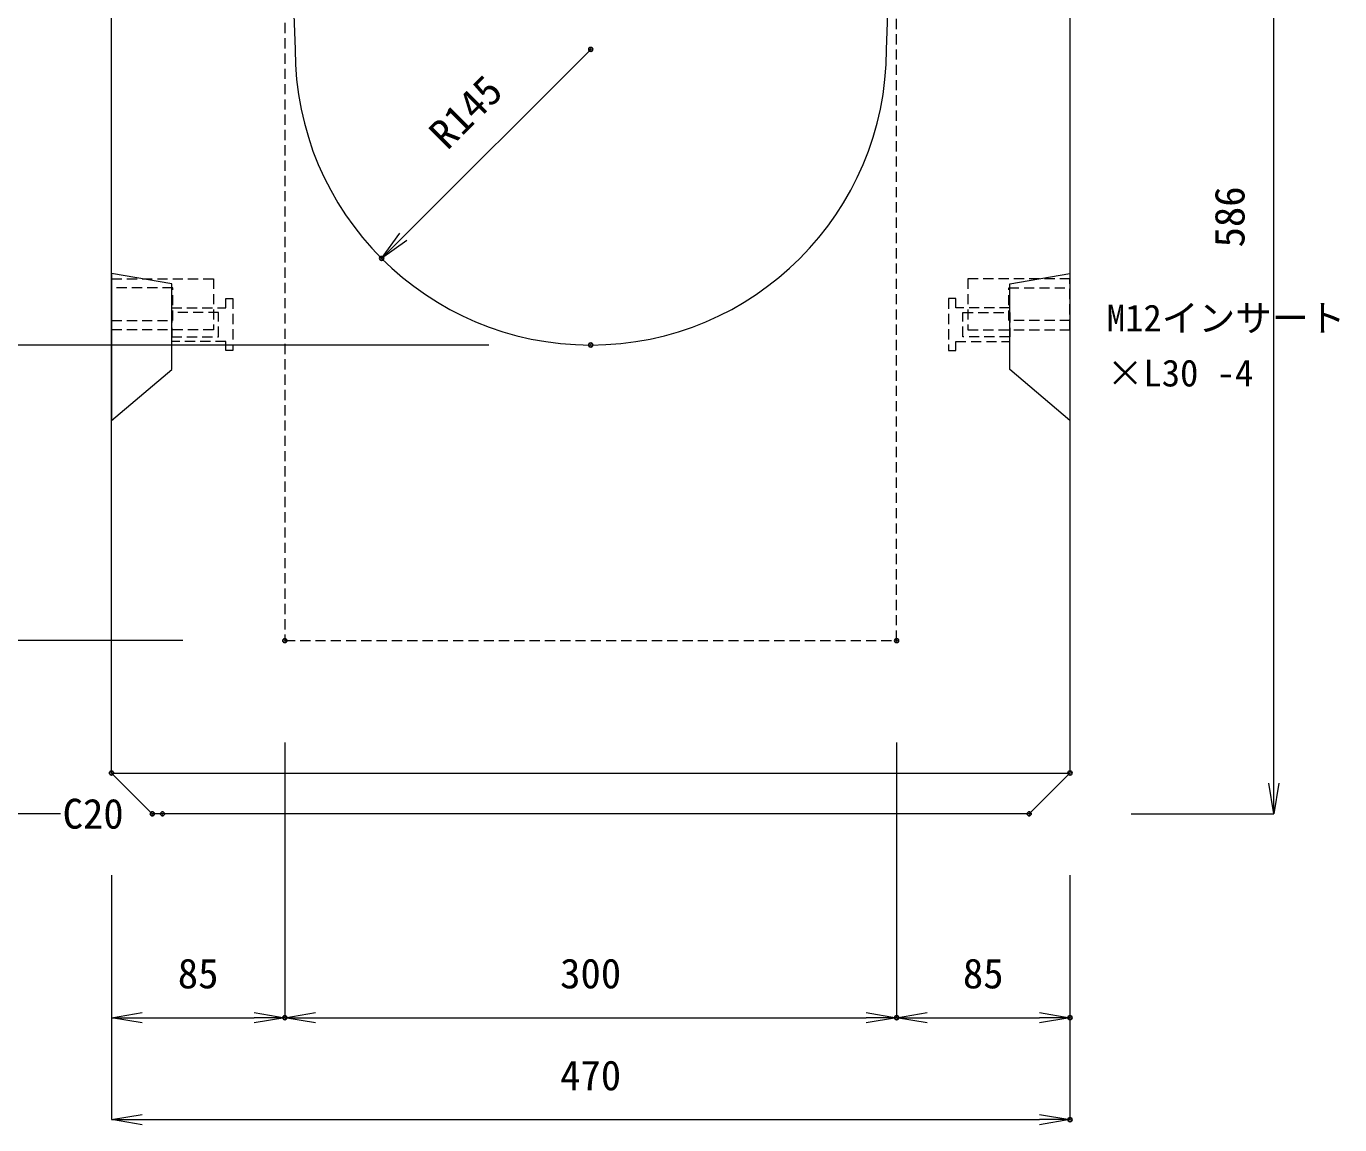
# Model space of a CAD drawing. Units: millimetres, scale not verified. Extents: x -1945 to 1945, y -1174 to 1666.
# Drawn here: x -1473 to -829, y -324 to 214 of the extents above; entities that cross this region are included whole.
import ezdxf
from ezdxf.enums import TextEntityAlignment as Align

# ---------------------------------------------------------------- set-up
doc = ezdxf.new("R2010")
doc.units = ezdxf.units.MM
doc.header["$LTSCALE"] = 10
doc.header["$PDMODE"] = 32
doc.header["$PDSIZE"] = 2
doc.linetypes.add('USER1', pattern=[0.75, 0.5, -0.25])
for name, color, linetype, lineweight in [('0-3_KIJUN', 7, 'USER1', 18), ('0-6_SUNPO_S10', 3, 'Continuous', 18), ('0-A__0-0_0', 7, 'Continuous', 18)]:
    doc.layers.add(name, color=color, linetype=linetype, lineweight=lineweight)
doc.layers.add('0-B__0-2_DEFPOINTS', color=7, linetype='Continuous')
doc.styles.add('ＭＳ ゴシック', font='')
doc.styles.get('ＭＳ ゴシック').set_extended_font_data('MS Gothic')

# ---------------------------------------------------------------- blocks, each defined once
blk = doc.blocks.new('_OPEN')
at = {"layer": '0-A__0-0_0'}
blk.add_line((0, 0), (-1, 0), dxfattribs=at)
blk.add_lwpolyline([(-1, 0.1667), (0, 0), (-1, -0.1667)], dxfattribs=at)
blk = doc.blocks.new('_D11')
at = {"layer": '0-6_SUNPO_S10'}
for p, q in [((598.34, 1283.08), (598.34, 1148.08)), ((513.34, 1218.08), (513.34, 1148.08)), ((528.34, 1148.08), (583.34, 1148.08))]:
    blk.add_line(p, q, dxfattribs=at)
at = {"layer": '0-B__0-2_DEFPOINTS'}
for p in [(598.34, 1333.08), (513.34, 1268.08), (598.34, 1148.08)]:
    blk.add_point(p, dxfattribs=at)
at = {"layer": '0-6_SUNPO_S10', "xscale": 15, "yscale": 15, "rotation": 180}
blk.add_blockref('_OPEN', (513.34, 1148.08), dxfattribs=at)
at = {"layer": '0-6_SUNPO_S10', "xscale": 15, "yscale": 15}
blk.add_blockref('_OPEN', (598.34, 1148.08), dxfattribs=at)
at = {"layer": '0-6_SUNPO_S10', "color": 7, "style": 'ＭＳ ゴシック'}
blk.add_text('85', height=14.66, dxfattribs=at).set_placement((545.84, 1158.08), align=Align.BOTTOM_LEFT)
blk = doc.blocks.new('_D12')
at = {"layer": '0-6_SUNPO_S10'}
for p, q in [((598.34, 1283.08), (598.34, 1148.08)), ((898.34, 1283.08), (898.34, 1148.08)), ((613.34, 1148.08), (883.34, 1148.08))]:
    blk.add_line(p, q, dxfattribs=at)
at = {"layer": '0-B__0-2_DEFPOINTS'}
for p in [(598.34, 1333.08), (898.34, 1333.08), (898.34, 1148.08)]:
    blk.add_point(p, dxfattribs=at)
at = {"layer": '0-6_SUNPO_S10', "xscale": 15, "yscale": 15, "rotation": 180}
blk.add_blockref('_OPEN', (598.34, 1148.08), dxfattribs=at)
at = {"layer": '0-6_SUNPO_S10', "xscale": 15, "yscale": 15}
blk.add_blockref('_OPEN', (898.34, 1148.08), dxfattribs=at)
at = {"layer": '0-6_SUNPO_S10', "color": 7, "style": 'ＭＳ ゴシック'}
blk.add_text('300', height=14.66, dxfattribs=at).set_placement((733.34, 1158.08), align=Align.BOTTOM_LEFT)
blk = doc.blocks.new('_D13')
at = {"layer": '0-6_SUNPO_S10'}
for p, q in [((898.34, 1283.08), (898.34, 1148.08)), ((983.34, 1218.08), (983.34, 1148.08)), ((913.34, 1148.08), (968.34, 1148.08))]:
    blk.add_line(p, q, dxfattribs=at)
at = {"layer": '0-B__0-2_DEFPOINTS'}
for p in [(898.34, 1333.08), (983.34, 1268.08), (983.34, 1148.08)]:
    blk.add_point(p, dxfattribs=at)
at = {"layer": '0-6_SUNPO_S10', "xscale": 15, "yscale": 15, "rotation": 180}
blk.add_blockref('_OPEN', (898.34, 1148.08), dxfattribs=at)
at = {"layer": '0-6_SUNPO_S10', "xscale": 15, "yscale": 15}
blk.add_blockref('_OPEN', (983.34, 1148.08), dxfattribs=at)
at = {"layer": '0-6_SUNPO_S10', "color": 7, "style": 'ＭＳ ゴシック'}
blk.add_text('85', height=14.66, dxfattribs=at).set_placement((930.84, 1158.08), align=Align.BOTTOM_LEFT)
blk = doc.blocks.new('_D14')
at = {"layer": '0-6_SUNPO_S10'}
for p, q in [((513.34, 1218.08), (513.34, 1098.08)), ((983.34, 1218.08), (983.34, 1098.08)), ((528.34, 1098.08), (968.34, 1098.08))]:
    blk.add_line(p, q, dxfattribs=at)
at = {"layer": '0-B__0-2_DEFPOINTS'}
for p in [(513.34, 1268.08), (983.34, 1268.08), (983.34, 1098.08)]:
    blk.add_point(p, dxfattribs=at)
at = {"layer": '0-6_SUNPO_S10', "xscale": 15, "yscale": 15, "rotation": 180}
blk.add_blockref('_OPEN', (513.34, 1098.08), dxfattribs=at)
at = {"layer": '0-6_SUNPO_S10', "xscale": 15, "yscale": 15}
blk.add_blockref('_OPEN', (983.34, 1098.08), dxfattribs=at)
at = {"layer": '0-6_SUNPO_S10', "color": 7, "style": 'ＭＳ ゴシック'}
blk.add_text('470', height=14.66, dxfattribs=at).set_placement((733.34, 1108.08), align=Align.BOTTOM_LEFT)
blk = doc.blocks.new('_D15')
at = {"layer": '0-6_SUNPO_S10'}
for p, q in [((548.34, 1333.08), (363.34, 1333.08)), ((363.34, 1318.08), (363.34, 1263.08)), ((483.34, 1248.08), (363.34, 1248.08))]:
    blk.add_line(p, q, dxfattribs=at)
at = {"layer": '0-B__0-2_DEFPOINTS'}
for p in [(598.34, 1333.08), (363.34, 1248.08), (533.34, 1248.08)]:
    blk.add_point(p, dxfattribs=at)
at = {"layer": '0-6_SUNPO_S10', "xscale": 15, "yscale": 15}
for p, rotation in [((363.34, 1333.08), 90), ((363.34, 1248.08), 270)]:
    blk.add_blockref('_OPEN', p, dxfattribs=dict(at, rotation=rotation))
at = {"layer": '0-6_SUNPO_S10', "color": 7, "style": 'ＭＳ ゴシック'}
blk.add_text('85', height=14.66, rotation=90, dxfattribs=at).set_placement((353.34, 1280.58), align=Align.BOTTOM_LEFT)
blk = doc.blocks.new('_D16')
at = {"layer": '0-6_SUNPO_S10'}
for p, q in [((489.13, 1896.08), (313.34, 1896.08)), ((313.34, 1881.08), (313.34, 1263.08)), ((488.34, 1248.08), (313.34, 1248.08))]:
    blk.add_line(p, q, dxfattribs=at)
at = {"layer": '0-B__0-2_DEFPOINTS'}
for p in [(539.13, 1896.08), (313.34, 1248.08), (538.34, 1248.08)]:
    blk.add_point(p, dxfattribs=at)
at = {"layer": '0-6_SUNPO_S10', "xscale": 15, "yscale": 15}
for p, rotation in [((313.34, 1896.08), 90), ((313.34, 1248.08), 270)]:
    blk.add_blockref('_OPEN', p, dxfattribs=dict(at, rotation=rotation))
at = {"layer": '0-6_SUNPO_S10', "color": 7, "style": 'ＭＳ ゴシック'}
blk.add_text('648', height=14.66, rotation=90, dxfattribs=at).set_placement((303.34, 1557.08), align=Align.BOTTOM_LEFT)
blk = doc.blocks.new('_D25')
at = {"layer": '0-6_SUNPO_S10'}
for p, q in [((1008.34, 1833.82), (1083.34, 1833.82)), ((1083.34, 1263.08), (1083.34, 1818.82)), ((1013.34, 1248.08), (1083.34, 1248.08))]:
    blk.add_line(p, q, dxfattribs=at)
at = {"layer": '0-B__0-2_DEFPOINTS'}
for p in [(958.34, 1833.82), (1083.34, 1833.82), (963.34, 1248.08)]:
    blk.add_point(p, dxfattribs=at)
at = {"layer": '0-6_SUNPO_S10', "xscale": 15, "yscale": 15}
for p, rotation in [((1083.34, 1833.82), 90), ((1083.34, 1248.08), 270)]:
    blk.add_blockref('_OPEN', p, dxfattribs=dict(at, rotation=rotation))
at = {"layer": '0-6_SUNPO_S10', "color": 7, "style": 'ＭＳ ゴシック'}
blk.add_text('586', height=14.66, rotation=90, dxfattribs=at).set_placement((1073.34, 1525.95), align=Align.BOTTOM_LEFT)
blk = doc.blocks.new('_D26')
at = {"layer": '0-6_SUNPO_S10'}
blk.add_line((748.34, 1623.08), (656.42, 1531.16), dxfattribs=at)
at = {"layer": '0-B__0-2_DEFPOINTS'}
for p in [(748.34, 1623.08), (645.81, 1520.55)]:
    blk.add_point(p, dxfattribs=at)
at = {"layer": '0-6_SUNPO_S10', "xscale": 15, "yscale": 15, "rotation": 225}
blk.add_blockref('_OPEN', (645.81, 1520.55), dxfattribs=at)
at = {"layer": '0-6_SUNPO_S10', "color": 7, "style": 'ＭＳ ゴシック'}
blk.add_text('R145', height=14.66, rotation=45, dxfattribs=at).set_placement((681.17, 1570.05), align=Align.BOTTOM_LEFT)
blk = doc.blocks.new('_D27')
at = {"layer": '0-6_SUNPO_S10'}
for p, q in [((489.13, 1896.08), (363.34, 1896.08)), ((363.34, 1881.08), (363.34, 1493.08)), ((698.34, 1478.08), (363.34, 1478.08))]:
    blk.add_line(p, q, dxfattribs=at)
at = {"layer": '0-B__0-2_DEFPOINTS'}
for p in [(539.13, 1896.08), (363.34, 1478.08), (748.34, 1478.08)]:
    blk.add_point(p, dxfattribs=at)
at = {"layer": '0-6_SUNPO_S10', "xscale": 15, "yscale": 15}
for p, rotation in [((363.34, 1896.08), 90), ((363.34, 1478.08), 270)]:
    blk.add_blockref('_OPEN', p, dxfattribs=dict(at, rotation=rotation))
at = {"layer": '0-6_SUNPO_S10', "color": 7, "style": 'ＭＳ ゴシック'}
blk.add_text('418', height=14.66, rotation=90, dxfattribs=at).set_placement((353.34, 1672.08), align=Align.BOTTOM_LEFT)
blk = doc.blocks.new('_D28')
at = {"layer": '0-6_SUNPO_S10'}
for p, q in [((698.34, 1478.08), (363.34, 1478.08)), ((363.34, 1463.08), (363.34, 1348.08)), ((548.34, 1333.08), (363.34, 1333.08))]:
    blk.add_line(p, q, dxfattribs=at)
at = {"layer": '0-B__0-2_DEFPOINTS'}
for p in [(748.34, 1478.08), (363.34, 1333.08), (598.34, 1333.08)]:
    blk.add_point(p, dxfattribs=at)
at = {"layer": '0-6_SUNPO_S10', "xscale": 15, "yscale": 15}
for p, rotation in [((363.34, 1478.08), 90), ((363.34, 1333.08), 270)]:
    blk.add_blockref('_OPEN', p, dxfattribs=dict(at, rotation=rotation))
at = {"layer": '0-6_SUNPO_S10', "color": 7, "style": 'ＭＳ ゴシック'}
blk.add_text('145', height=14.66, rotation=90, dxfattribs=at).set_placement((353.34, 1390.58), align=Align.BOTTOM_LEFT)
blk = doc.blocks.new('_D30')
at = {"layer": '0-6_SUNPO_S10'}
for p, q in [((488.34, 1758.08), (413.34, 1758.08)), ((413.34, 1743.08), (413.34, 1493.08)), ((698.34, 1478.08), (413.34, 1478.08))]:
    blk.add_line(p, q, dxfattribs=at)
at = {"layer": '0-B__0-2_DEFPOINTS'}
for p in [(538.34, 1758.08), (413.34, 1478.08), (748.34, 1478.08)]:
    blk.add_point(p, dxfattribs=at)
at = {"layer": '0-6_SUNPO_S10', "xscale": 15, "yscale": 15}
for p, rotation in [((413.34, 1758.08), 90), ((413.34, 1478.08), 270)]:
    blk.add_blockref('_OPEN', p, dxfattribs=dict(at, rotation=rotation))
at = {"layer": '0-6_SUNPO_S10', "color": 7, "style": 'ＭＳ ゴシック'}
blk.add_text('280', height=14.66, rotation=90, dxfattribs=at).set_placement((403.34, 1603.08), align=Align.BOTTOM_LEFT)
blk = doc.blocks.new('M16_insert_dan')
at = {"layer": '0-3_KIJUN', "color": 3}
for points in [[(0, -12.5), (-50, -12.5), (-50, 12.5), (0, 12.5)], [(0, 8), (-30, 8), (-30, -8), (0, -8)]]:
    blk.add_lwpolyline(points, close=True, dxfattribs=at)

msp = doc.modelspace()

# ---------------------------------------------------------------- linework, layer by layer
at = {"layer": '0-3_KIJUN', "linetype": 'Continuous'}
msp.add_line((-1431.66, -151.92), (-961.66, -151.92), dxfattribs=at)
for points in [[(-1431.66, -151.92), (-1431.66, 311.08), (-1406.66, 336.08), (-1346.66, 336.08), (-1341.66, 203.08)], [(-1051.66, 203.08), (-1046.66, 336.08), (-986.66, 336.08), (-961.66, 311.08), (-961.66, -151.92), (-981.66, -171.92), (-1411.66, -171.92), (-1431.66, -151.92)]]:
    msp.add_lwpolyline(points, dxfattribs=at)
at = {"layer": '0-3_KIJUN'}
msp.add_lwpolyline([(-1346.66, 336.08), (-1346.66, -86.92), (-1046.66, -86.92), (-1046.66, 336.08)], dxfattribs=at)
at = {"layer": '0-3_KIJUN', "linetype": 'Continuous'}
for points in [[(-1402.16, 88.08), (-1431.66, 93.08), (-1431.66, 21.08), (-1402.16, 46.08)], [(-991.16, 88.08), (-961.66, 93.08), (-961.66, 21.08), (-991.16, 46.08)]]:
    msp.add_lwpolyline(points, close=True, dxfattribs=at)
at = {"layer": '0-3_KIJUN'}
for points in [[(-1402.16, 59.86), (-1402.16, 76.31), (-1375.66, 76.31), (-1375.66, 80.83), (-1372.16, 80.83), (-1372.16, 55.33), (-1375.66, 55.33), (-1375.66, 59.86)], [(-991.16, 59.86), (-991.16, 76.31), (-1017.66, 76.31), (-1017.66, 80.83), (-1021.16, 80.83), (-1021.16, 55.33), (-1017.66, 55.33), (-1017.66, 59.86)], [(-1402.16, 74.08), (-1402.16, 62.08), (-1379.16, 62.08), (-1379.16, 74.08)], [(-991.16, 74.08), (-991.16, 62.08), (-1014.16, 62.08), (-1014.16, 74.08)]]:
    msp.add_lwpolyline(points, close=True, dxfattribs=at)
at = {"layer": '0-3_KIJUN', "linetype": 'Continuous'}
msp.add_arc((-1196.66, 203.08), 145, 180, 0, dxfattribs=at)

# ---------------------------------------------------------------- block references
at = {"layer": '0-3_KIJUN', "rotation": 180}
msp.add_blockref('M16_insert_dan', (-1431.66, 78.08), dxfattribs=at)
at = {"layer": '0-3_KIJUN', "xscale": -1, "rotation": 180}
msp.add_blockref('M16_insert_dan', (-961.66, 78.08), dxfattribs=at)
at = {"layer": '0-6_SUNPO_S10'}
for name in ['_D16', '_D27', '_D25', '_D30', '_D26', '_D28', '_D15', '_D11', '_D12', '_D13', '_D14']:
    msp.add_blockref(name, (-1945, -1420), dxfattribs=at)

# ---------------------------------------------------------------- texts
at = {"layer": '0-6_SUNPO_S10', "color": 7, "style": 'ＭＳ ゴシック'}
for s, height, p in [('M12インサート', 13.2, (-943.58, 60.78)), ('×L30 -4', 13.2, (-943.58, 33.78)), ('C20', 14.66, (-1455.62, -183.56))]:
    msp.add_text(s, height=height, dxfattribs=at).set_placement(p, align=Align.BOTTOM_LEFT)

doc.saveas('drawing.dxf')
